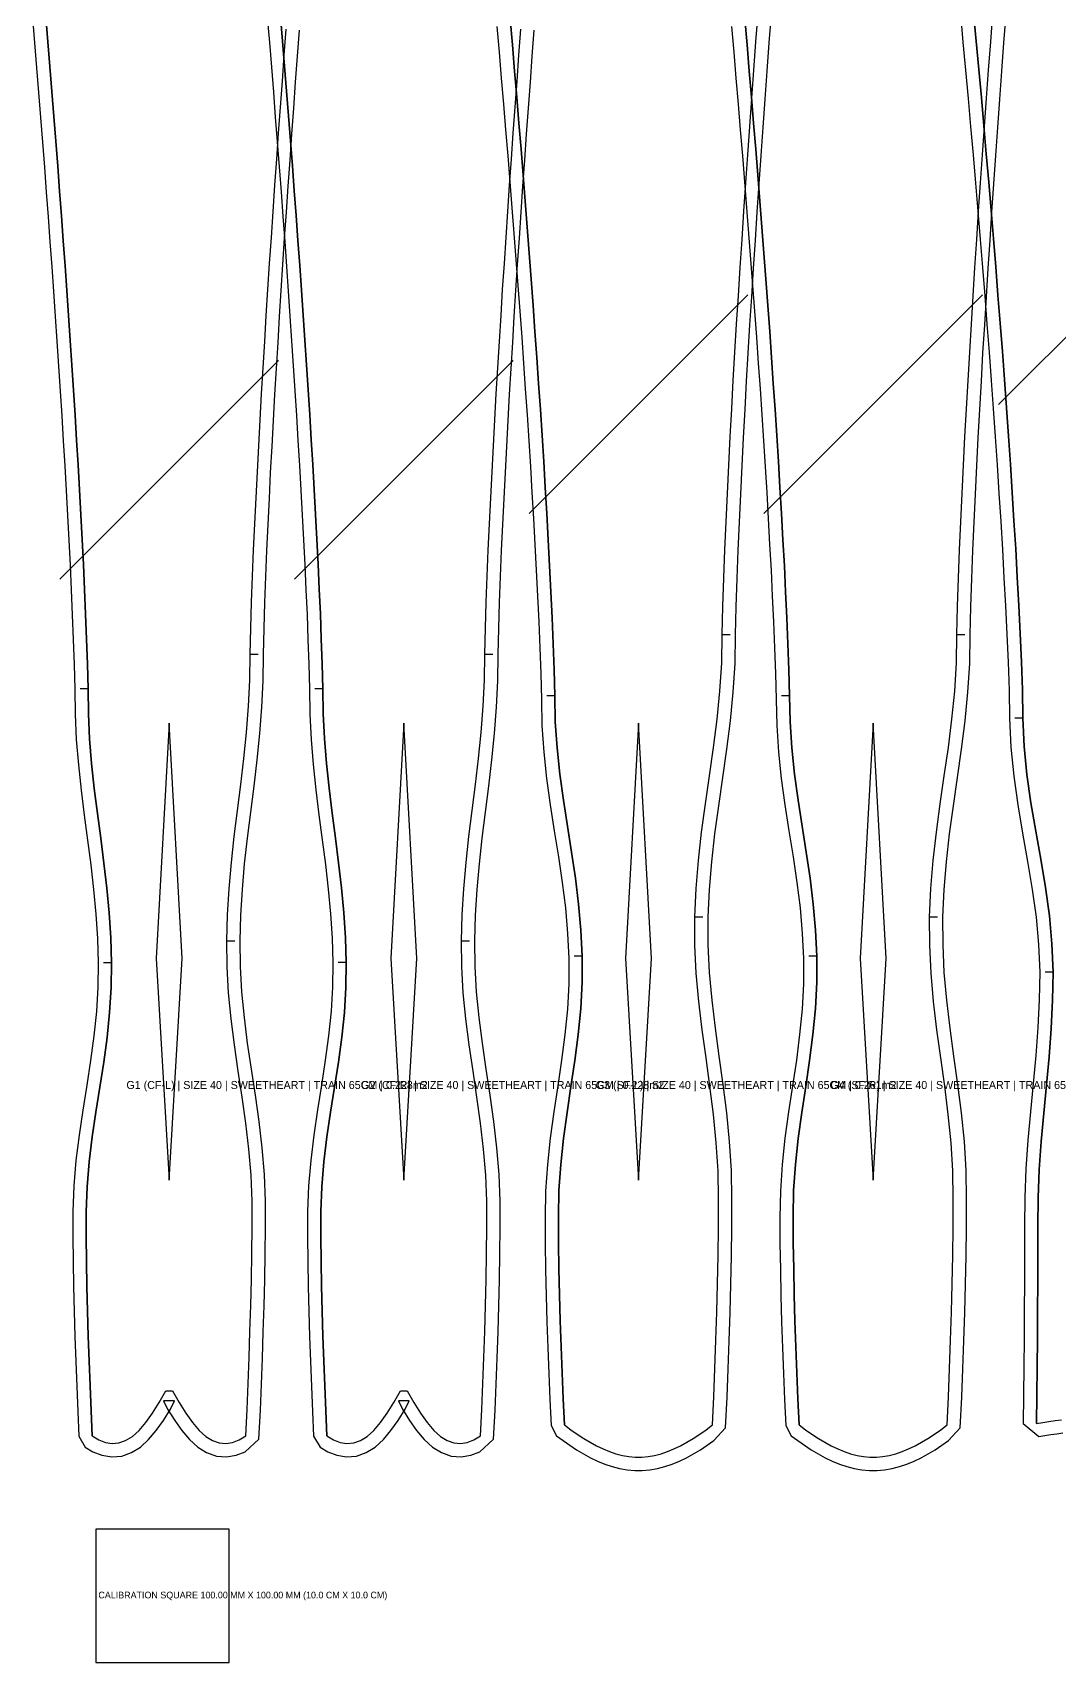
# Model space of a CAD drawing. Header units: millimetres. Extents: x -45 to 1539, y 40 to 2279.
# Drawn here: x -7 to 763, y 40 to 1262 of the extents above; entities that cross this region are included whole.
import ezdxf

# ---------------------------------------------------------------- set-up
doc = ezdxf.new("R2010")
doc.units = ezdxf.units.MM
for name, color, linetype in [('1_BOUNDARY', 7, 'Continuous'), ('2_SEW', 3, 'Continuous'), ('3_SEAM_EDGE', 5, 'Continuous'), ('4_INTERNAL_DART', 6, 'Continuous'), ('6_TEXT', 2, 'Continuous'), ('7_GRAINLINE', 1, 'Continuous'), ('8_NOTCH', 4, 'Continuous'), ('CALIBRATION_100MM', 1, 'Continuous')]:
    doc.layers.add(name, color=color, linetype=linetype)

msp = doc.modelspace()

# ---------------------------------------------------------------- linework, layer by layer
at = {"layer": '1_BOUNDARY'}
for points in [[(-7.347, 1273.206), (-5.819, 1254.549), (-4.31, 1235.892), (-2.82, 1217.235), (-1.348, 1198.577), (0.102, 1179.922), (1.531, 1161.265), (2.94, 1142.61), (4.325, 1123.955), (5.688, 1105.301), (7.027, 1086.646), (8.342, 1067.992), (9.63, 1049.339), (10.892, 1030.686), (12.126, 1012.035), (13.329, 993.384), (14.502, 974.734), (15.642, 956.086), (16.746, 937.437), (17.812, 918.791), (18.836, 900.147), (19.817, 881.505), (20.747, 862.867), (21.621, 844.232), (22.431, 825.603), (23.161, 806.984), (23.787, 788.389), (24.248, 769.816), (24.527, 751.032), (25.444, 732.036), (26.976, 713.079), (28.993, 694.197), (31.332, 675.405), (33.801, 656.715), (36.203, 638.127), (38.348, 619.635), (40.07, 601.227), (41.236, 582.883), (41.757, 564.594), (41.538, 546.369), (40.446, 528.15), (38.571, 509.852), (36.087, 491.437), (33.225, 472.885), (30.26, 454.185), (27.483, 435.341), (25.168, 416.367), (23.554, 397.288), (22.808, 378.2), (22.804, 359.29), (22.984, 340.536), (23.307, 321.795), (23.763, 303.061), (24.337, 284.337), (25.008, 265.621), (25.758, 246.92), (26.558, 228.232), (27.386, 209.557), (32.192, 201.449), (32.192, 201.449), (37.923, 198.014), (44.694, 195.372), (51.949, 194.159), (59.506, 194.76), (66.827, 197.306), (73.546, 201.527), (79.671, 207.093), (85.372, 213.785), (90.805, 221.442), (96.07, 229.879), (99.071, 236.219), (90.929, 236.219), (93.93, 229.879), (99.195, 221.442), (104.628, 213.785), (110.329, 207.093), (116.454, 201.527), (123.173, 197.306), (130.494, 194.76), (138.051, 194.159), (145.306, 195.372), (152.077, 198.014), (162.305, 207.496), (163.442, 229.119), (164.243, 248.674), (164.992, 268.241), (165.664, 287.821), (166.238, 307.411), (166.693, 327.01), (167.016, 346.615), (167.196, 366.233), (167.192, 386), (166.448, 405.938), (164.837, 425.866), (162.525, 445.694), (159.75, 465.399), (156.785, 484.965), (153.922, 504.39), (151.435, 523.683), (149.557, 542.864), (148.462, 561.97), (148.243, 581.082), (148.765, 600.257), (149.933, 619.482), (151.656, 638.769), (153.803, 658.136), (156.206, 677.596), (158.675, 697.153), (161.012, 716.805), (163.028, 736.546), (164.558, 756.358), (165.473, 776.208), (165.752, 795.855), (166.213, 815.299), (166.84, 834.765), (167.57, 854.253), (168.38, 873.752), (169.254, 893.255), (170.184, 912.763), (171.165, 932.274), (172.19, 951.787), (173.256, 971.302), (174.36, 990.817), (175.499, 1010.335), (176.673, 1029.853), (177.876, 1049.373), (179.11, 1068.893), (180.372, 1088.413), (181.66, 1107.935), (182.975, 1127.457), (184.314, 1146.98), (185.677, 1166.502), (187.062, 1186.025), (188.472, 1205.549), (189.901, 1225.074), (191.351, 1244.598), (192.822, 1264.122)], [(168.653, 1273.538), (170.181, 1254.875), (171.69, 1236.212), (173.18, 1217.549), (174.651, 1198.887), (176.102, 1180.225), (177.531, 1161.563), (178.94, 1142.901), (180.325, 1124.241), (181.688, 1105.58), (183.027, 1086.92), (184.342, 1068.26), (185.63, 1049.601), (186.892, 1030.943), (188.126, 1012.285), (189.329, 993.629), (190.502, 974.972), (191.642, 956.318), (192.746, 937.665), (193.812, 919.013), (194.836, 900.363), (195.817, 881.715), (196.747, 863.071), (197.621, 844.43), (198.431, 825.795), (199.161, 807.171), (199.787, 788.57), (200.248, 769.991), (200.527, 751.201), (201.444, 732.199), (202.976, 713.236), (204.993, 694.348), (207.332, 675.552), (209.801, 656.856), (212.203, 638.262), (214.348, 619.764), (216.07, 601.35), (217.236, 582.999), (217.757, 564.704), (217.538, 546.473), (216.446, 528.249), (214.571, 509.945), (212.087, 491.524), (209.225, 472.966), (206.26, 454.261), (203.482, 435.411), (201.168, 416.431), (199.554, 397.347), (198.808, 378.253), (198.804, 359.337), (198.984, 340.577), (199.307, 321.83), (199.763, 303.09), (200.337, 284.36), (201.008, 265.64), (201.758, 246.932), (202.558, 228.238), (203.386, 209.558), (208.192, 201.449), (208.192, 201.449), (213.923, 198.014), (220.694, 195.372), (227.949, 194.159), (235.506, 194.76), (242.827, 197.306), (249.546, 201.527), (255.671, 207.093), (261.372, 213.785), (266.805, 221.442), (272.07, 229.879), (275.071, 236.219), (266.929, 236.219), (269.93, 229.879), (275.195, 221.442), (280.628, 213.785), (286.329, 207.093), (292.454, 201.527), (299.173, 197.306), (306.494, 194.76), (314.051, 194.159), (321.306, 195.372), (328.077, 198.014), (338.305, 207.496), (339.442, 229.119), (340.243, 248.674), (340.992, 268.241), (341.664, 287.821), (342.238, 307.411), (342.693, 327.01), (343.016, 346.615), (343.196, 366.233), (343.192, 386), (342.448, 405.938), (340.837, 425.866), (338.525, 445.694), (335.75, 465.399), (332.785, 484.965), (329.922, 504.39), (327.435, 523.683), (325.557, 542.864), (324.462, 561.97), (324.243, 581.082), (324.765, 600.257), (325.933, 619.482), (327.656, 638.769), (329.803, 658.136), (332.206, 677.596), (334.675, 697.153), (337.012, 716.805), (339.028, 736.546), (340.558, 756.358), (341.473, 776.208), (341.752, 795.855), (342.213, 815.299), (342.84, 834.765), (343.57, 854.253), (344.38, 873.752), (345.254, 893.255), (346.184, 912.763), (347.165, 932.274), (348.19, 951.787), (349.256, 971.302), (350.36, 990.817), (351.499, 1010.335), (352.673, 1029.853), (353.876, 1049.373), (355.11, 1068.893), (356.372, 1088.413), (357.66, 1107.935), (358.975, 1127.457), (360.314, 1146.98), (361.677, 1166.502), (363.062, 1186.025), (364.472, 1205.549), (365.901, 1225.074), (367.351, 1244.598), (368.822, 1264.122)], [(340.742, 1266.896), (342.427, 1247.467), (344.091, 1228.039), (345.732, 1208.612), (347.351, 1189.185), (348.947, 1169.758), (350.519, 1150.332), (352.066, 1130.906), (353.587, 1111.48), (355.081, 1092.055), (356.548, 1072.63), (357.986, 1053.207), (359.393, 1033.783), (360.768, 1014.361), (362.11, 994.939), (363.418, 975.52), (364.688, 956.101), (365.917, 936.683), (367.105, 917.266), (368.246, 897.852), (369.337, 878.441), (370.37, 859.032), (371.342, 839.628), (372.238, 820.231), (373.044, 800.846), (373.731, 781.49), (374.216, 762.123), (374.633, 742.478), (375.949, 722.615), (378.057, 702.827), (380.756, 683.151), (383.791, 663.605), (386.884, 644.197), (389.751, 624.926), (392.141, 605.778), (393.844, 586.729), (394.713, 567.747), (394.67, 548.797), (393.682, 529.827), (391.846, 510.772), (389.354, 491.591), (386.471, 472.257), (383.515, 452.762), (380.814, 433.111), (378.677, 413.323), (377.354, 393.438), (376.991, 373.639), (377.098, 354.04), (377.367, 334.521), (377.787, 315.009), (378.342, 295.506), (379.012, 276.014), (379.771, 256.536), (380.592, 237.074), (381.444, 217.627), (385.526, 209.996), (385.526, 209.996), (390.449, 206.392), (395.489, 202.873), (400.59, 199.525), (405.759, 196.391), (411.004, 193.513), (416.329, 190.935), (421.74, 188.698), (427.237, 186.842), (432.816, 185.408), (438.46, 184.431), (444.148, 183.935), (449.852, 183.935), (455.54, 184.431), (461.184, 185.408), (466.763, 186.842), (472.26, 188.698), (477.671, 190.935), (482.996, 193.513), (488.241, 196.391), (493.41, 199.525), (498.511, 202.873), (503.551, 206.392), (512.311, 215.822), (513.409, 238.838), (514.23, 260.028), (514.989, 281.231), (515.659, 302.448), (516.213, 323.674), (516.634, 344.91), (516.902, 366.152), (517.009, 387.466), (516.647, 408.965), (515.329, 430.543), (513.198, 452.032), (510.501, 473.396), (507.546, 494.616), (504.661, 515.687), (502.163, 536.617), (500.322, 557.431), (499.331, 578.169), (499.287, 598.888), (500.16, 619.637), (501.868, 640.446), (504.263, 661.346), (507.134, 682.359), (510.227, 703.498), (513.26, 724.765), (515.954, 746.152), (518.057, 767.641), (519.369, 789.199), (519.785, 810.556), (520.27, 831.658), (520.957, 852.75), (521.764, 873.869), (522.66, 894.998), (523.632, 916.134), (524.665, 937.274), (525.756, 958.417), (526.898, 979.562), (528.086, 1000.709), (529.316, 1021.858), (530.585, 1043.008), (531.893, 1064.159), (533.235, 1085.311), (534.611, 1106.464), (536.018, 1127.617), (537.457, 1148.771), (538.924, 1169.926), (540.418, 1191.081), (541.939, 1212.237), (543.486, 1233.393), (545.058, 1254.549), (546.654, 1275.706)], [(516.742, 1266.896), (518.427, 1247.467), (520.091, 1228.039), (521.732, 1208.612), (523.351, 1189.185), (524.947, 1169.758), (526.519, 1150.332), (528.066, 1130.906), (529.587, 1111.48), (531.081, 1092.055), (532.548, 1072.63), (533.986, 1053.207), (535.393, 1033.783), (536.768, 1014.361), (538.11, 994.939), (539.418, 975.52), (540.688, 956.101), (541.917, 936.683), (543.105, 917.266), (544.246, 897.852), (545.337, 878.441), (546.37, 859.032), (547.342, 839.628), (548.238, 820.231), (549.044, 800.846), (549.731, 781.49), (550.216, 762.123), (550.633, 742.478), (551.949, 722.615), (554.057, 702.827), (556.756, 683.151), (559.791, 663.605), (562.884, 644.197), (565.751, 624.926), (568.141, 605.778), (569.844, 586.729), (570.713, 567.747), (570.67, 548.797), (569.682, 529.827), (567.846, 510.772), (565.354, 491.591), (562.471, 472.257), (559.515, 452.762), (556.814, 433.111), (554.677, 413.323), (553.354, 393.438), (552.991, 373.639), (553.098, 354.04), (553.367, 334.521), (553.787, 315.009), (554.342, 295.506), (555.012, 276.014), (555.771, 256.536), (556.592, 237.074), (557.444, 217.627), (561.526, 209.996), (561.526, 209.996), (566.449, 206.392), (571.489, 202.873), (576.59, 199.525), (581.759, 196.391), (587.004, 193.513), (592.329, 190.935), (597.74, 188.698), (603.237, 186.842), (608.816, 185.408), (614.46, 184.431), (620.148, 183.935), (625.852, 183.935), (631.54, 184.431), (637.184, 185.408), (642.763, 186.842), (648.26, 188.698), (653.671, 190.935), (658.996, 193.513), (664.241, 196.391), (669.41, 199.525), (674.511, 202.873), (679.551, 206.392), (688.311, 215.822), (689.409, 238.838), (690.23, 260.028), (690.989, 281.231), (691.659, 302.448), (692.213, 323.674), (692.634, 344.91), (692.902, 366.152), (693.009, 387.466), (692.647, 408.965), (691.329, 430.543), (689.198, 452.032), (686.501, 473.396), (683.546, 494.616), (680.661, 515.687), (678.163, 536.617), (676.322, 557.431), (675.331, 578.169), (675.287, 598.888), (676.16, 619.637), (677.868, 640.446), (680.263, 661.346), (683.134, 682.359), (686.227, 703.498), (689.26, 724.765), (691.954, 746.152), (694.057, 767.641), (695.369, 789.199), (695.785, 810.556), (696.27, 831.658), (696.957, 852.75), (697.764, 873.869), (698.66, 894.998), (699.632, 916.134), (700.665, 937.274), (701.756, 958.417), (702.898, 979.562), (704.086, 1000.709), (705.316, 1021.858), (706.585, 1043.008), (707.893, 1064.159), (709.235, 1085.311), (710.611, 1106.464), (712.018, 1127.617), (713.457, 1148.771), (714.924, 1169.926), (716.418, 1191.081), (717.939, 1212.237), (719.486, 1233.393), (721.058, 1254.549), (722.654, 1275.706)], [(688.335, 1276.249), (690.29, 1255.101), (692.219, 1233.953), (694.121, 1212.806), (695.994, 1191.659), (697.839, 1170.513), (699.654, 1149.367), (701.439, 1128.221), (703.192, 1107.077), (704.911, 1085.933), (706.596, 1064.789), (708.245, 1043.646), (709.855, 1022.504), (711.425, 1001.363), (712.953, 980.223), (714.437, 959.085), (715.871, 937.949), (717.255, 916.814), (718.582, 895.682), (719.847, 874.553), (721.043, 853.427), (722.161, 832.307), (723.185, 811.196), (724.095, 790.101), (724.843, 769.061), (725.248, 747.857), (726.208, 726.3), (728.343, 704.659), (731.394, 683.156), (735.008, 661.821), (738.777, 640.673), (742.281, 619.708), (745.142, 598.911), (747.057, 578.245), (747.83, 557.612), (747.557, 536.877), (746.567, 516.026), (744.99, 495.091), (743.034, 474.043), (740.961, 452.867), (739.05, 431.566), (737.566, 410.157), (736.715, 388.687), (736.559, 367.339), (736.517, 346.164), (736.428, 325.025), (736.297, 303.883), (736.13, 282.739), (735.934, 261.59), (735.719, 240.437), (735.493, 219.28), (747.23, 209.325), (747.23, 209.325), (751.807, 210.133), (756.306, 210.855), (760.803, 211.506), (765.298, 212.083)]]:
    msp.add_lwpolyline(points, dxfattribs=at)
at = {"layer": '2_SEW'}
for points in [[(2.619, 1274.027), (4.148, 1255.36), (5.658, 1236.693), (7.149, 1218.026), (8.621, 1199.358), (10.072, 1180.691), (11.502, 1162.024), (12.912, 1143.357), (14.298, 1124.69), (15.662, 1106.023), (17.002, 1087.356), (18.318, 1068.688), (19.607, 1050.021), (20.87, 1031.354), (22.105, 1012.687), (23.309, 994.02), (24.483, 975.353), (25.624, 956.686), (26.729, 938.018), (27.796, 919.351), (28.822, 900.684), (29.804, 882.017), (30.735, 863.35), (31.611, 844.683), (32.422, 826.016), (33.154, 807.348), (33.783, 788.681), (34.246, 770.014), (34.522, 751.347), (35.423, 732.68), (36.932, 714.013), (38.927, 695.346), (41.251, 676.678), (43.717, 658.011), (46.129, 639.344), (48.294, 620.677), (50.039, 602.01), (51.225, 583.343), (51.757, 564.676), (51.532, 546.009), (50.413, 527.341), (48.501, 508.674), (45.984, 490.007), (43.105, 471.34), (40.145, 452.673), (37.393, 434.006), (35.115, 415.339), (33.535, 396.671), (32.806, 378.004), (32.804, 359.337), (32.983, 340.67), (33.305, 322.003), (33.759, 303.336), (34.331, 284.669), (35.001, 266.001), (35.749, 247.334), (36.549, 228.667), (37.376, 210), (37.376, 210), (37.376, 210), (42.387, 206.962), (47.398, 205), (52.408, 204.148), (57.419, 204.54), (62.43, 206.287), (67.441, 209.447), (72.451, 214.012), (77.462, 219.903), (82.473, 226.971), (87.484, 235.006), (92.495, 243.753), (97.505, 243.753), (102.516, 235.006), (107.527, 226.971), (112.538, 219.903), (117.549, 214.012), (122.559, 209.447), (127.57, 206.287), (132.581, 204.54), (137.592, 204.148), (142.602, 205), (147.613, 206.962), (152.624, 210), (153.451, 229.535), (154.251, 249.07), (154.999, 268.604), (155.669, 288.139), (156.241, 307.674), (156.695, 327.209), (157.017, 346.743), (157.196, 366.278), (157.194, 385.813), (156.465, 405.348), (154.885, 424.883), (152.607, 444.417), (149.855, 463.952), (146.895, 483.487), (144.016, 503.022), (141.499, 522.557), (139.587, 542.091), (138.468, 561.626), (138.243, 581.161), (138.775, 600.696), (139.961, 620.23), (141.706, 639.765), (143.871, 659.3), (146.283, 678.835), (148.749, 698.37), (151.073, 717.904), (153.068, 737.439), (154.577, 756.974), (155.478, 776.509), (155.754, 796.044), (156.217, 815.578), (156.846, 835.113), (157.578, 854.648), (158.389, 874.183), (159.265, 893.717), (160.196, 913.252), (161.178, 932.787), (162.204, 952.322), (163.271, 971.857), (164.376, 991.391), (165.517, 1010.926), (166.691, 1030.461), (167.895, 1049.996), (169.13, 1069.531), (170.393, 1089.065), (171.682, 1108.6), (172.998, 1128.135), (174.338, 1147.67), (175.702, 1167.204), (177.088, 1186.739), (178.498, 1206.274), (179.928, 1225.809), (181.379, 1245.344), (182.851, 1264.878)], [(178.619, 1274.3601), (180.148, 1255.6871), (181.658, 1237.0141), (183.149, 1218.341), (184.621, 1199.668), (186.072, 1180.995), (187.502, 1162.322), (188.912, 1143.649), (190.298, 1124.9759), (191.662, 1106.3029), (193.002, 1087.6299), (194.318, 1068.9569), (195.607, 1050.2839), (196.87, 1031.6108), (198.105, 1012.9378), (199.309, 994.2648), (200.483, 975.5918), (201.624, 956.9188), (202.729, 938.2467), (203.796, 919.5737), (204.822, 900.9007), (205.804, 882.2277), (206.735, 863.5547), (207.611, 844.8817), (208.422, 826.2086), (209.154, 807.5356), (209.783, 788.8626), (210.246, 770.1896), (210.522, 751.5166), (211.423, 732.8435), (212.932, 714.1705), (214.927, 695.4975), (217.251, 676.8245), (219.717, 658.1515), (222.129, 639.4784), (224.294, 620.8054), (226.039, 602.1324), (227.225, 583.4594), (227.757, 564.7864), (227.532, 546.1133), (226.413, 527.4403), (224.501, 508.7673), (221.984, 490.0943), (219.105, 471.4213), (216.145, 452.7492), (213.393, 434.0762), (211.115, 415.4032), (209.535, 396.7302), (208.806, 378.0572), (208.804, 359.3842), (208.983, 340.7111), (209.305, 322.0381), (209.759, 303.3651), (210.331, 284.6921), (211.001, 266.0191), (211.749, 247.346), (212.549, 228.673), (213.376, 210), (213.376, 210), (213.376, 210), (218.387, 206.962), (223.398, 205), (228.408, 204.148), (233.419, 204.54), (238.43, 206.287), (243.441, 209.447), (248.451, 214.012), (253.462, 219.903), (258.473, 226.971), (263.484, 235.006), (268.495, 243.753), (273.505, 243.753), (278.516, 235.006), (283.527, 226.971), (288.538, 219.903), (293.549, 214.012), (298.559, 209.447), (303.57, 206.287), (308.581, 204.54), (313.592, 204.148), (318.602, 205), (323.613, 206.962), (328.624, 210), (329.451, 229.535), (330.251, 249.07), (330.999, 268.604), (331.669, 288.139), (332.241, 307.674), (332.695, 327.209), (333.017, 346.743), (333.196, 366.278), (333.194, 385.813), (332.465, 405.348), (330.885, 424.883), (328.607, 444.417), (325.855, 463.952), (322.895, 483.487), (320.016, 503.022), (317.499, 522.557), (315.587, 542.091), (314.468, 561.626), (314.243, 581.161), (314.775, 600.696), (315.961, 620.23), (317.706, 639.765), (319.871, 659.3), (322.283, 678.835), (324.749, 698.37), (327.073, 717.904), (329.068, 737.439), (330.577, 756.974), (331.478, 776.509), (331.754, 796.044), (332.217, 815.578), (332.846, 835.113), (333.578, 854.648), (334.389, 874.183), (335.265, 893.717), (336.196, 913.252), (337.178, 932.787), (338.204, 952.322), (339.271, 971.857), (340.376, 991.391), (341.517, 1010.926), (342.691, 1030.461), (343.895, 1049.996), (345.13, 1069.531), (346.393, 1089.065), (347.682, 1108.6), (348.998, 1128.135), (350.338, 1147.67), (351.702, 1167.204), (353.088, 1186.739), (354.498, 1206.274), (355.928, 1225.809), (357.379, 1245.344), (358.851, 1264.878)], [(350.704, 1272.4481), (352.39, 1252.9224), (354.055, 1233.3967), (355.697, 1213.871), (357.317, 1194.3462), (358.914, 1174.8205), (360.487, 1155.2948), (362.035, 1135.769), (363.557, 1116.2433), (365.052, 1096.7175), (366.52, 1077.1919), (367.959, 1057.6661), (369.367, 1038.1404), (370.744, 1018.6147), (372.087, 999.0889), (373.396, 979.5643), (374.667, 960.0385), (375.898, 940.5128), (377.087, 920.9871), (378.23, 901.4613), (379.322, 881.9357), (380.357, 862.4099), (381.33, 842.8843), (382.228, 823.3585), (383.037, 803.8327), (383.726, 784.3071), (384.213, 764.7822), (384.623, 745.2565), (385.912, 725.7308), (387.984, 706.2051), (390.651, 686.6794), (393.67, 667.1536), (396.767, 647.6279), (399.659, 628.1022), (402.084, 608.5765), (403.821, 589.0508), (404.711, 569.525), (404.666, 549.9993), (403.655, 530.4746), (401.783, 510.9489), (399.258, 491.4232), (396.36, 471.8975), (393.412, 452.3717), (390.739, 432.846), (388.639, 413.3203), (387.345, 393.7944), (386.991, 374.2688), (387.098, 354.743), (387.365, 335.2173), (387.784, 315.6926), (388.337, 296.1668), (389.005, 276.6412), (389.763, 257.1154), (390.583, 237.5898), (391.434, 218.064), (391.434, 218.064), (391.434, 218.064), (396.266, 214.526), (401.098, 211.152), (405.929, 207.98), (410.761, 205.05), (415.593, 202.398), (420.425, 200.058), (425.257, 198.059), (430.089, 196.427), (434.92, 195.184), (439.752, 194.347), (444.584, 193.925), (449.416, 193.925), (454.248, 194.347), (459.08, 195.184), (463.911, 196.427), (468.743, 198.059), (473.575, 200.058), (478.407, 202.398), (483.239, 205.05), (488.071, 207.98), (492.902, 211.152), (497.734, 214.526), (502.566, 218.064), (503.417, 239.232), (504.237, 260.4), (504.995, 281.568), (505.663, 302.736), (506.216, 323.904), (506.635, 345.072), (506.902, 366.24), (507.009, 387.408), (506.655, 408.576), (505.361, 429.744), (503.261, 450.912), (500.588, 472.08), (497.64, 493.248), (494.742, 514.416), (492.217, 535.584), (490.345, 556.752), (489.334, 577.92), (489.289, 599.088), (490.179, 620.256), (491.916, 641.424), (494.341, 662.592), (497.233, 683.76), (500.33, 704.928), (503.349, 726.096), (506.016, 747.264), (508.088, 768.432), (509.377, 789.6), (509.787, 810.768), (510.274, 831.936), (510.963, 853.104), (511.772, 874.272), (512.67, 895.44), (513.643, 916.608), (514.678, 937.776), (515.77, 958.944), (516.913, 980.112), (518.102, 1001.28), (519.333, 1022.448), (520.604, 1043.616), (521.913, 1064.784), (523.256, 1085.952), (524.633, 1107.12), (526.041, 1128.288), (527.48, 1149.456), (528.948, 1170.624), (530.443, 1191.792), (531.965, 1212.96), (533.513, 1234.128), (535.086, 1255.296), (536.683, 1276.464)], [(526.704, 1272.4481), (528.39, 1252.9224), (530.055, 1233.3967), (531.697, 1213.871), (533.317, 1194.3462), (534.914, 1174.8205), (536.487, 1155.2948), (538.035, 1135.769), (539.557, 1116.2433), (541.052, 1096.7175), (542.52, 1077.1919), (543.959, 1057.6661), (545.367, 1038.1404), (546.744, 1018.6147), (548.087, 999.0889), (549.396, 979.5643), (550.667, 960.0385), (551.898, 940.5128), (553.087, 920.9871), (554.23, 901.4613), (555.322, 881.9357), (556.357, 862.4099), (557.33, 842.8843), (558.228, 823.3585), (559.037, 803.8327), (559.726, 784.3071), (560.213, 764.7822), (560.623, 745.2565), (561.912, 725.7308), (563.984, 706.2051), (566.651, 686.6794), (569.67, 667.1536), (572.767, 647.6279), (575.659, 628.1022), (578.084, 608.5765), (579.821, 589.0508), (580.711, 569.525), (580.666, 549.9993), (579.655, 530.4746), (577.783, 510.9489), (575.258, 491.4232), (572.36, 471.8975), (569.412, 452.3717), (566.739, 432.846), (564.639, 413.3203), (563.345, 393.7944), (562.991, 374.2688), (563.098, 354.743), (563.365, 335.2173), (563.784, 315.6926), (564.337, 296.1668), (565.005, 276.6412), (565.763, 257.1154), (566.583, 237.5898), (567.434, 218.064), (567.434, 218.064), (567.434, 218.064), (572.266, 214.526), (577.098, 211.152), (581.929, 207.98), (586.761, 205.05), (591.593, 202.398), (596.425, 200.058), (601.257, 198.059), (606.089, 196.427), (610.92, 195.184), (615.752, 194.347), (620.584, 193.925), (625.416, 193.925), (630.248, 194.347), (635.08, 195.184), (639.911, 196.427), (644.743, 198.059), (649.575, 200.058), (654.407, 202.398), (659.239, 205.05), (664.071, 207.98), (668.902, 211.152), (673.734, 214.526), (678.566, 218.064), (679.417, 239.232), (680.237, 260.4), (680.995, 281.568), (681.663, 302.736), (682.216, 323.904), (682.635, 345.072), (682.902, 366.24), (683.009, 387.408), (682.655, 408.576), (681.361, 429.744), (679.261, 450.912), (676.588, 472.08), (673.64, 493.248), (670.742, 514.416), (668.217, 535.584), (666.345, 556.752), (665.334, 577.92), (665.289, 599.088), (666.179, 620.256), (667.916, 641.424), (670.341, 662.592), (673.233, 683.76), (676.33, 704.928), (679.349, 726.096), (682.016, 747.264), (684.088, 768.432), (685.377, 789.6), (685.787, 810.768), (686.274, 831.936), (686.963, 853.104), (687.772, 874.272), (688.67, 895.44), (689.643, 916.608), (690.678, 937.776), (691.77, 958.944), (692.913, 980.112), (694.102, 1001.28), (695.333, 1022.448), (696.604, 1043.616), (697.913, 1064.784), (699.256, 1085.952), (700.633, 1107.12), (702.041, 1128.288), (703.48, 1149.456), (704.948, 1170.624), (706.443, 1191.792), (707.965, 1212.96), (709.513, 1234.128), (711.086, 1255.296), (712.683, 1276.464)], [(698.292, 1276.957), (700.248, 1255.8014), (702.178, 1234.6457), (704.081, 1213.4901), (705.956, 1192.3345), (707.802, 1171.1788), (709.618, 1150.0232), (711.404, 1128.8675), (713.158, 1107.7119), (714.879, 1086.5563), (716.565, 1065.4006), (718.215, 1044.2439), (719.827, 1023.0884), (721.398, 1001.9327), (722.928, 980.777), (724.413, 959.6214), (725.849, 938.4658), (727.234, 917.3101), (728.563, 896.1545), (729.83, 874.9988), (731.028, 853.8432), (732.148, 832.6876), (733.175, 811.5319), (734.087, 790.3763), (734.839, 769.2207), (735.243, 748.065), (736.183, 726.9094), (738.271, 705.7537), (741.275, 684.5981), (744.86, 663.4425), (748.631, 642.2868), (752.167, 621.1311), (755.076, 599.9756), (757.036, 578.8199), (757.829, 557.6642), (757.552, 536.5086), (756.548, 515.353), (754.955, 494.1963), (752.989, 473.0407), (750.917, 451.885), (749.019, 430.7294), (747.551, 409.5738), (746.712, 388.4181), (746.559, 367.2625), (746.517, 346.1069), (746.428, 324.9512), (746.297, 303.7956), (746.13, 282.6399), (745.934, 261.4843), (745.718, 240.3287), (745.492, 219.173), (745.492, 219.173), (745.492, 219.173), (750.145, 219.994), (754.798, 220.741), (759.451, 221.414), (764.103, 222.011)]]:
    msp.add_lwpolyline(points, dxfattribs=at)
at = {"layer": '3_SEAM_EDGE'}
for points in [[(37.376, 210), (36.549, 228.667), (35.749, 247.334), (35.001, 266.001), (34.331, 284.669), (33.759, 303.336), (33.305, 322.003), (32.983, 340.67), (32.804, 359.337), (32.806, 378.004), (33.535, 396.671), (35.115, 415.339), (37.393, 434.006), (40.145, 452.673), (43.105, 471.34), (45.984, 490.007), (48.501, 508.674), (50.413, 527.341), (51.532, 546.009), (51.757, 564.676), (51.225, 583.343), (50.039, 602.01), (48.294, 620.677), (46.129, 639.344), (43.717, 658.011), (41.251, 676.678), (38.927, 695.346), (36.932, 714.013), (35.423, 732.68), (34.522, 751.347), (34.246, 770.014), (33.783, 788.681), (33.154, 807.348), (32.422, 826.016), (31.611, 844.683), (30.735, 863.35), (29.804, 882.017), (28.822, 900.684), (27.796, 919.351), (26.729, 938.018), (25.624, 956.686), (24.483, 975.353), (23.309, 994.02), (22.105, 1012.687), (20.87, 1031.354), (19.607, 1050.021), (18.318, 1068.688), (17.002, 1087.356), (15.662, 1106.023), (14.298, 1124.69), (12.912, 1143.357), (11.502, 1162.024), (10.072, 1180.691), (8.621, 1199.358), (7.149, 1218.026), (5.658, 1236.693), (4.148, 1255.36), (2.619, 1274.027)], [(213.376, 210), (212.549, 228.673), (211.749, 247.346), (211.001, 266.0191), (210.331, 284.6921), (209.759, 303.3651), (209.305, 322.0381), (208.983, 340.7111), (208.804, 359.3842), (208.806, 378.0572), (209.535, 396.7302), (211.115, 415.4032), (213.393, 434.0762), (216.145, 452.7492), (219.105, 471.4213), (221.984, 490.0943), (224.501, 508.7673), (226.413, 527.4403), (227.532, 546.1133), (227.757, 564.7864), (227.225, 583.4594), (226.039, 602.1324), (224.294, 620.8054), (222.129, 639.4784), (219.717, 658.1515), (217.251, 676.8245), (214.927, 695.4975), (212.932, 714.1705), (211.423, 732.8435), (210.522, 751.5166), (210.246, 770.1896), (209.783, 788.8626), (209.154, 807.5356), (208.422, 826.2086), (207.611, 844.8817), (206.735, 863.5547), (205.804, 882.2277), (204.822, 900.9007), (203.796, 919.5737), (202.729, 938.2467), (201.624, 956.9188), (200.483, 975.5918), (199.309, 994.2648), (198.105, 1012.9378), (196.87, 1031.6108), (195.607, 1050.2839), (194.318, 1068.9569), (193.002, 1087.6299), (191.662, 1106.3029), (190.298, 1124.9759), (188.912, 1143.649), (187.502, 1162.322), (186.072, 1180.995), (184.621, 1199.668), (183.149, 1218.341), (181.658, 1237.0141), (180.148, 1255.6871), (178.619, 1274.3601)], [(391.434, 218.064), (390.583, 237.5898), (389.763, 257.1154), (389.005, 276.6412), (388.337, 296.1668), (387.784, 315.6926), (387.365, 335.2173), (387.098, 354.743), (386.991, 374.2688), (387.345, 393.7944), (388.639, 413.3203), (390.739, 432.846), (393.412, 452.3717), (396.36, 471.8975), (399.258, 491.4232), (401.783, 510.9489), (403.655, 530.4746), (404.666, 549.9993), (404.711, 569.525), (403.821, 589.0508), (402.084, 608.5765), (399.659, 628.1022), (396.767, 647.6279), (393.67, 667.1536), (390.651, 686.6794), (387.984, 706.2051), (385.912, 725.7308), (384.623, 745.2565), (384.213, 764.7822), (383.726, 784.3071), (383.037, 803.8327), (382.228, 823.3585), (381.33, 842.8843), (380.357, 862.4099), (379.322, 881.9357), (378.23, 901.4613), (377.087, 920.9871), (375.898, 940.5128), (374.667, 960.0385), (373.396, 979.5643), (372.087, 999.0889), (370.744, 1018.6147), (369.367, 1038.1404), (367.959, 1057.6661), (366.52, 1077.1919), (365.052, 1096.7175), (363.557, 1116.2433), (362.035, 1135.769), (360.487, 1155.2948), (358.914, 1174.8205), (357.317, 1194.3462), (355.697, 1213.871), (354.055, 1233.3967), (352.39, 1252.9224), (350.704, 1272.4481)], [(502.566, 218.064), (503.417, 239.232), (504.237, 260.4), (504.995, 281.568), (505.663, 302.736), (506.216, 323.904), (506.635, 345.072), (506.902, 366.24), (507.009, 387.408), (506.655, 408.576), (505.361, 429.744), (503.261, 450.912), (500.588, 472.08), (497.64, 493.248), (494.742, 514.416), (492.217, 535.584), (490.345, 556.752), (489.334, 577.92), (489.289, 599.088), (490.179, 620.256), (491.916, 641.424), (494.341, 662.592), (497.233, 683.76), (500.33, 704.928), (503.349, 726.096), (506.016, 747.264), (508.088, 768.432), (509.377, 789.6), (509.787, 810.768), (510.274, 831.936), (510.963, 853.104), (511.772, 874.272), (512.67, 895.44), (513.643, 916.608), (514.678, 937.776), (515.77, 958.944), (516.913, 980.112), (518.102, 1001.28), (519.333, 1022.448), (520.604, 1043.616), (521.913, 1064.784), (523.256, 1085.952), (524.633, 1107.12), (526.041, 1128.288), (527.48, 1149.456), (528.948, 1170.624), (530.443, 1191.792), (531.965, 1212.96), (533.513, 1234.128), (535.086, 1255.296), (536.683, 1276.464)], [(567.434, 218.064), (566.583, 237.5898), (565.763, 257.1154), (565.005, 276.6412), (564.337, 296.1668), (563.784, 315.6926), (563.365, 335.2173), (563.098, 354.743), (562.991, 374.2688), (563.345, 393.7944), (564.639, 413.3203), (566.739, 432.846), (569.412, 452.3717), (572.36, 471.8975), (575.258, 491.4232), (577.783, 510.9489), (579.655, 530.4746), (580.666, 549.9993), (580.711, 569.525), (579.821, 589.0508), (578.084, 608.5765), (575.659, 628.1022), (572.767, 647.6279), (569.67, 667.1536), (566.651, 686.6794), (563.984, 706.2051), (561.912, 725.7308), (560.623, 745.2565), (560.213, 764.7822), (559.726, 784.3071), (559.037, 803.8327), (558.228, 823.3585), (557.33, 842.8843), (556.357, 862.4099), (555.322, 881.9357), (554.23, 901.4613), (553.087, 920.9871), (551.898, 940.5128), (550.667, 960.0385), (549.396, 979.5643), (548.087, 999.0889), (546.744, 1018.6147), (545.367, 1038.1404), (543.959, 1057.6661), (542.52, 1077.1919), (541.052, 1096.7175), (539.557, 1116.2433), (538.035, 1135.769), (536.487, 1155.2948), (534.914, 1174.8205), (533.317, 1194.3462), (531.697, 1213.871), (530.055, 1233.3967), (528.39, 1252.9224), (526.704, 1272.4481)], [(678.566, 218.064), (679.417, 239.232), (680.237, 260.4), (680.995, 281.568), (681.663, 302.736), (682.216, 323.904), (682.635, 345.072), (682.902, 366.24), (683.009, 387.408), (682.655, 408.576), (681.361, 429.744), (679.261, 450.912), (676.588, 472.08), (673.64, 493.248), (670.742, 514.416), (668.217, 535.584), (666.345, 556.752), (665.334, 577.92), (665.289, 599.088), (666.179, 620.256), (667.916, 641.424), (670.341, 662.592), (673.233, 683.76), (676.33, 704.928), (679.349, 726.096), (682.016, 747.264), (684.088, 768.432), (685.377, 789.6), (685.787, 810.768), (686.274, 831.936), (686.963, 853.104), (687.772, 874.272), (688.67, 895.44), (689.643, 916.608), (690.678, 937.776), (691.77, 958.944), (692.913, 980.112), (694.102, 1001.28), (695.333, 1022.448), (696.604, 1043.616), (697.913, 1064.784), (699.256, 1085.952), (700.633, 1107.12), (702.041, 1128.288), (703.48, 1149.456), (704.948, 1170.624), (706.443, 1191.792), (707.965, 1212.96), (709.513, 1234.128), (711.086, 1255.296), (712.683, 1276.464)], [(745.492, 219.173), (745.718, 240.3287), (745.934, 261.4843), (746.13, 282.6399), (746.297, 303.7956), (746.428, 324.9512), (746.517, 346.1069), (746.559, 367.2625), (746.712, 388.4181), (747.551, 409.5738), (749.019, 430.7294), (750.917, 451.885), (752.989, 473.0407), (754.955, 494.1963), (756.548, 515.353), (757.552, 536.5086), (757.829, 557.6642), (757.036, 578.8199), (755.076, 599.9756), (752.167, 621.1311), (748.631, 642.2868), (744.86, 663.4425), (741.275, 684.5981), (738.271, 705.7537), (736.183, 726.9094), (735.243, 748.065), (734.839, 769.2207), (734.087, 790.3763), (733.175, 811.5319), (732.148, 832.6876), (731.028, 853.8432), (729.83, 874.9988), (728.563, 896.1545), (727.234, 917.3101), (725.849, 938.4658), (724.413, 959.6214), (722.928, 980.777), (721.398, 1001.9327), (719.827, 1023.0884), (718.215, 1044.2439), (716.565, 1065.4006), (714.879, 1086.5563), (713.158, 1107.7119), (711.404, 1128.8675), (709.618, 1150.0232), (707.802, 1171.1788), (705.956, 1192.3345), (704.081, 1213.4901), (702.178, 1234.6457), (700.248, 1255.8014), (698.292, 1276.957)], [(152.624, 210), (153.451, 229.535), (154.251, 249.07), (154.999, 268.604), (155.669, 288.139), (156.241, 307.674), (156.695, 327.209), (157.017, 346.743), (157.196, 366.278), (157.194, 385.813), (156.465, 405.348), (154.885, 424.883), (152.607, 444.417), (149.855, 463.952), (146.895, 483.487), (144.016, 503.022), (141.499, 522.557), (139.587, 542.091), (138.468, 561.626), (138.243, 581.161), (138.775, 600.696), (139.961, 620.23), (141.706, 639.765), (143.871, 659.3), (146.283, 678.835), (148.749, 698.37), (151.073, 717.904), (153.068, 737.439), (154.577, 756.974), (155.478, 776.509), (155.754, 796.044), (156.217, 815.578), (156.846, 835.113), (157.578, 854.648), (158.389, 874.183), (159.265, 893.717), (160.196, 913.252), (161.178, 932.787), (162.204, 952.322), (163.271, 971.857), (164.376, 991.391), (165.517, 1010.926), (166.691, 1030.461), (167.895, 1049.996), (169.13, 1069.531), (170.393, 1089.065), (171.682, 1108.6), (172.998, 1128.135), (174.338, 1147.67), (175.702, 1167.204), (177.088, 1186.739), (178.498, 1206.274), (179.928, 1225.809), (181.379, 1245.344), (182.851, 1264.878)], [(328.624, 210), (329.451, 229.535), (330.251, 249.07), (330.999, 268.604), (331.669, 288.139), (332.241, 307.674), (332.695, 327.209), (333.017, 346.743), (333.196, 366.278), (333.194, 385.813), (332.465, 405.348), (330.885, 424.883), (328.607, 444.417), (325.855, 463.952), (322.895, 483.487), (320.016, 503.022), (317.499, 522.557), (315.587, 542.091), (314.468, 561.626), (314.243, 581.161), (314.775, 600.696), (315.961, 620.23), (317.706, 639.765), (319.871, 659.3), (322.283, 678.835), (324.749, 698.37), (327.073, 717.904), (329.068, 737.439), (330.577, 756.974), (331.478, 776.509), (331.754, 796.044), (332.217, 815.578), (332.846, 835.113), (333.578, 854.648), (334.389, 874.183), (335.265, 893.717), (336.196, 913.252), (337.178, 932.787), (338.204, 952.322), (339.271, 971.857), (340.376, 991.391), (341.517, 1010.926), (342.691, 1030.461), (343.895, 1049.996), (345.13, 1069.531), (346.393, 1089.065), (347.682, 1108.6), (348.998, 1128.135), (350.338, 1147.67), (351.702, 1167.204), (353.088, 1186.739), (354.498, 1206.274), (355.928, 1225.809), (357.379, 1245.344), (358.851, 1264.878)]]:
    msp.add_lwpolyline(points, dxfattribs=at)
at = {"layer": '4_INTERNAL_DART'}
for points in [[(95, 401.52), (104.78, 567.84), (95, 744.24), (85.22, 567.84), (95, 401.52)], [(271, 401.52), (280.78, 567.84), (271, 744.24), (261.22, 567.84), (271, 401.52)], [(447, 401.52), (456.78, 567.84), (447, 744.24), (437.22, 567.84), (447, 401.52)], [(623, 401.52), (632.78, 567.84), (623, 744.24), (613.22, 567.84), (623, 401.52)]]:
    msp.add_lwpolyline(points, close=True, dxfattribs=at)
at = {"layer": '7_GRAINLINE'}
for p, q in [((717.03, 983.22), (880.97, 1147.15)), ((365.03, 901.69), (528.97, 1065.63)), ((541.03, 901.69), (704.97, 1065.63)), ((13.03, 852.34), (176.97, 1016.28)), ((189.03, 852.34), (352.97, 1016.28))]:
    msp.add_line(p, q, dxfattribs=at)
at = {"layer": '8_NOTCH'}
for p, q in [((509.787, 810.768), (515.787, 810.768)), ((685.787, 810.768), (691.787, 810.768)), ((155.754, 796.044), (161.754, 796.044)), ((331.754, 796.044), (337.754, 796.044)), ((34.246, 770.014), (28.246, 770.014)), ((210.246, 770.1896), (204.246, 770.1896)), ((384.213, 764.7822), (378.213, 764.7822)), ((560.213, 764.7822), (554.213, 764.7822)), ((735.243, 748.065), (729.243, 748.065)), ((489.289, 599.088), (495.289, 599.088)), ((665.289, 599.088), (671.289, 599.088)), ((138.243, 581.161), (144.243, 581.161)), ((314.243, 581.161), (320.243, 581.161)), ((51.757, 564.676), (45.757, 564.676)), ((227.757, 564.7864), (221.757, 564.7864)), ((404.711, 569.525), (398.711, 569.525)), ((580.711, 569.525), (574.711, 569.525)), ((757.829, 557.6642), (751.829, 557.6642))]:
    msp.add_line(p, q, dxfattribs=at)
at = {"layer": 'CALIBRATION_100MM'}
msp.add_lwpolyline([(40, 40), (140, 40), (140, 140), (40, 140), (40, 40)], close=True, dxfattribs=at)

# ---------------------------------------------------------------- texts
at = {"layer": '6_TEXT'}
for s, height, p in [('G1 (CF-L) | SIZE 40 | SWEETHEART | TRAIN 65CM | 0.228m2', 6, (63, 470)), ('G2 (CF-R) | SIZE 40 | SWEETHEART | TRAIN 65CM | 0.228m2', 6, (239, 470)), ('G3 (SF-L) | SIZE 40 | SWEETHEART | TRAIN 65CM | 0.261m2', 6, (415, 470)), ('G4 (SF-R) | SIZE 40 | SWEETHEART | TRAIN 65CM | 0.261m2', 6, (591, 470)), ('CALIBRATION SQUARE 100.00 MM X 100.00 MM (10.0 CM X 10.0 CM)', 5, (42, 88))]:
    msp.add_text(s, height=height, dxfattribs=at).set_placement(p)

doc.saveas('drawing.dxf')
